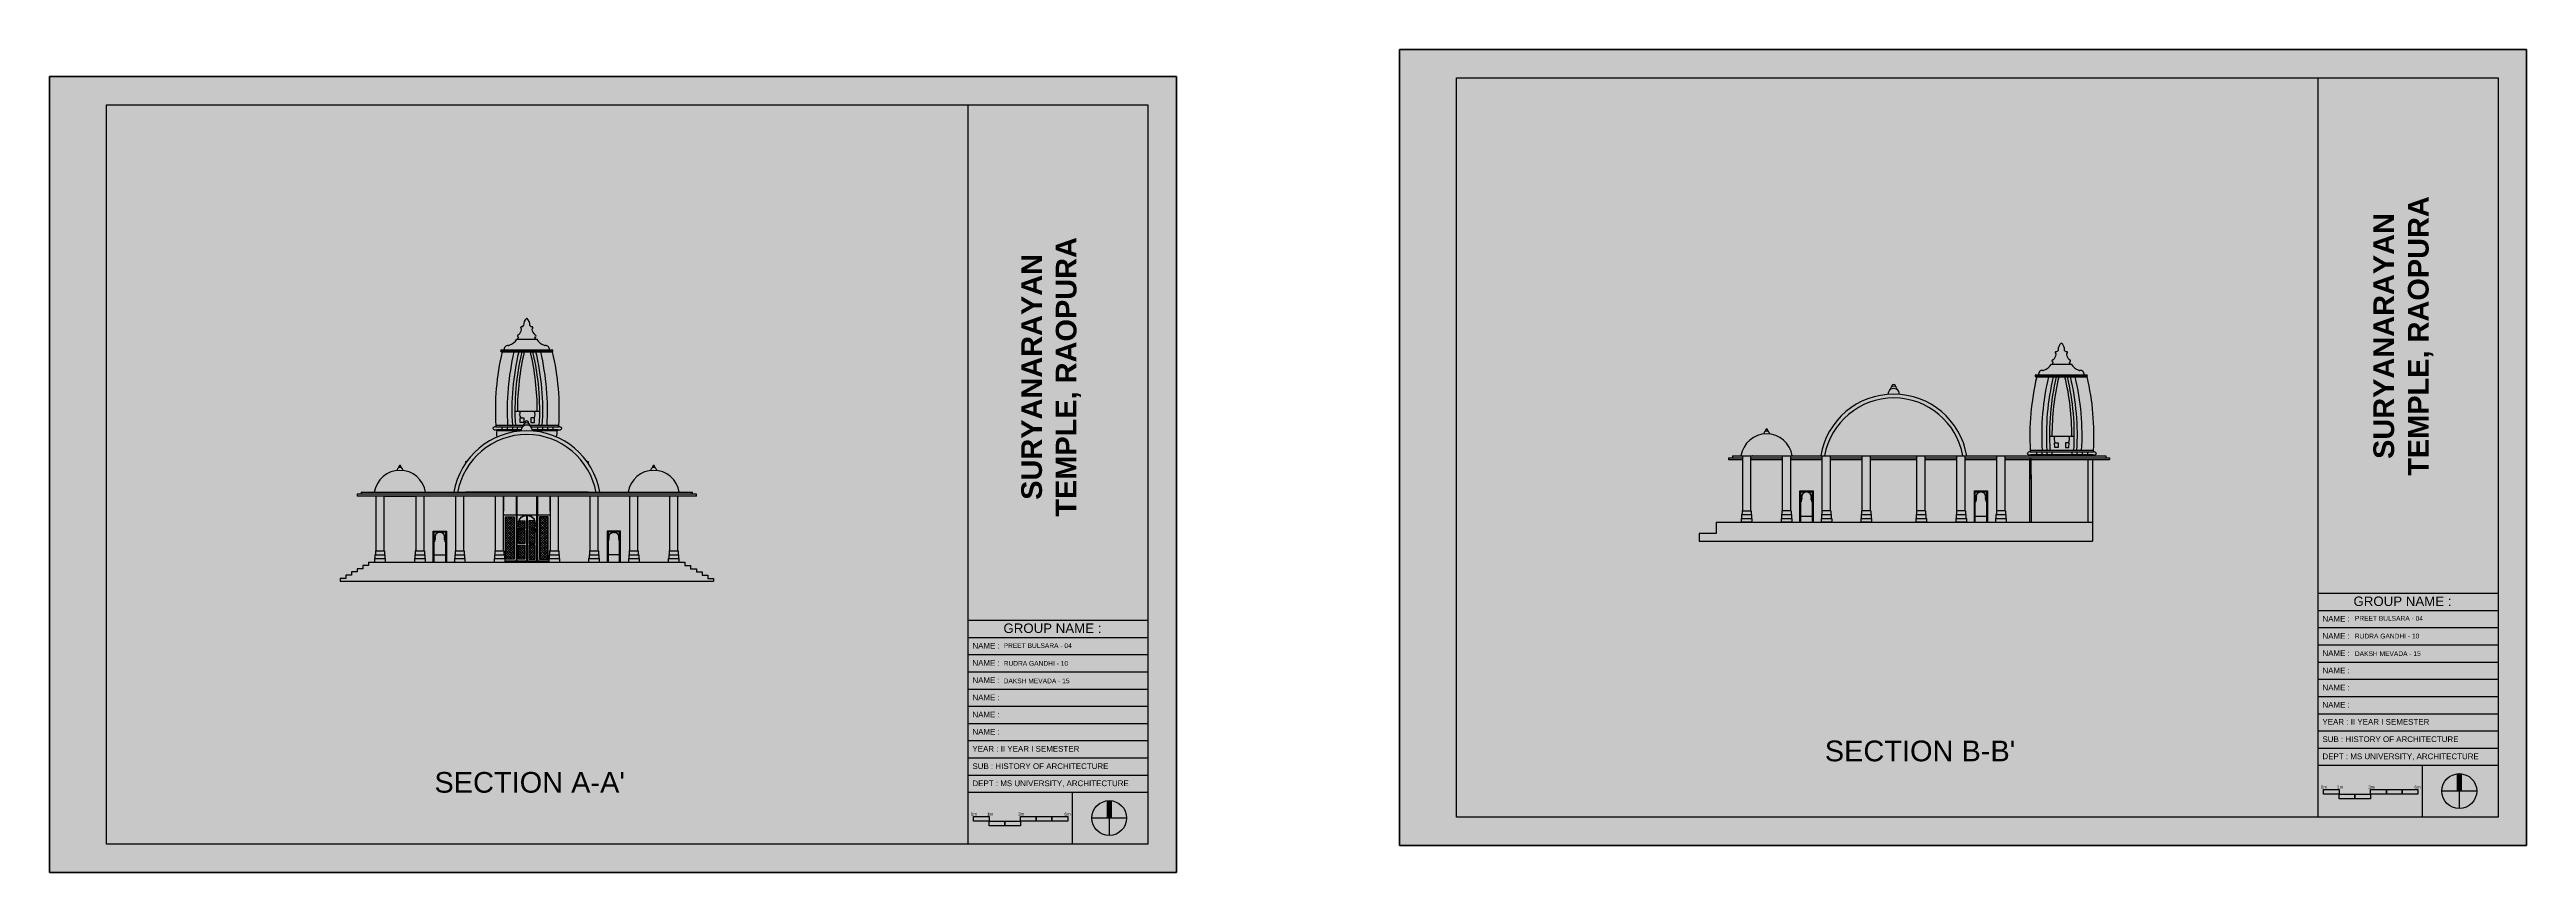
# Model space of a CAD drawing. Header units: millimetres. Extents: x 123626 to 686041, y 667 to 111893.
# Drawn here: x 338970 to 469533, y 68470 to 111893 of the extents above; entities that cross this region are included whole.
import ezdxf

# ---------------------------------------------------------------- set-up
doc = ezdxf.new("R2010")
doc.units = ezdxf.units.MM
doc.linetypes.add('ACAD_ISO08W100', pattern=[36, 24, -3, 6, -3])
doc.layers.add('squar', color=255, linetype='Continuous')
doc.styles.get("Standard").update_dxf_attribs({"font": 'arial.ttf'})

# ---------------------------------------------------------------- blocks, each defined once
blk = doc.blocks.new('asd')
at = {"true_color": 0xffffff}
h = blk.add_hatch(color=7, dxfattribs=at)
h.dxf.hatch_style = 1
h.paths.add_polyline_path([(3185.98, 1595.81), (3181.1, 1595.81), (3181.1, 1594.37), (3185.98, 1594.37)])
h.paths.add_polyline_path([(3190.86, 1594.37), (3185.98, 1594.37), (3185.98, 1592.94), (3190.86, 1592.94)])
h.paths.add_polyline_path([(3195.75, 1594.37), (3190.86, 1594.37), (3190.86, 1592.94), (3195.75, 1592.94)])
h.paths.add_polyline_path([(3200.63, 1595.81), (3195.75, 1595.81), (3195.75, 1594.37), (3200.63, 1594.37)])
h.paths.add_polyline_path([(3205.51, 1595.81), (3200.63, 1595.81), (3200.63, 1594.37), (3205.51, 1594.37)])
h.paths.add_polyline_path([(3210.4, 1595.81), (3205.51, 1595.81), (3205.51, 1594.37), (3210.4, 1594.37)])
at = {"color": 7, "true_color": 0xffffff}
for points in [[(3181.1, 1595.81), (3185.98, 1595.81), (3185.98, 1594.37), (3181.1, 1594.37)], [(3195.75, 1595.81), (3200.63, 1595.81), (3200.63, 1594.37), (3195.75, 1594.37)], [(3200.63, 1595.81), (3205.51, 1595.81), (3205.51, 1594.37), (3200.63, 1594.37)], [(3205.51, 1595.81), (3210.4, 1595.81), (3210.4, 1594.37), (3205.51, 1594.37)], [(3185.98, 1594.37), (3190.86, 1594.37), (3190.86, 1592.94), (3185.98, 1592.94)], [(3190.86, 1594.37), (3195.75, 1594.37), (3195.75, 1592.94), (3190.86, 1592.94)]]:
    blk.add_lwpolyline(points, close=True, dxfattribs=at)
at = {"color": 7, "true_color": 0xffffff, "insert": (3180.26, 1597.05), "char_height": 1, "attachment_point": 1}
blk.add_mtext_dynamic_manual_height_columns('0m        1m                    3m                                6m                                        ', width=31.5867, gutter_width=26.95, heights=[0.0468], dxfattribs=at)
blk = doc.blocks.new('asdsd')
at = {"true_color": 0xffffff}
h = blk.add_hatch(color=7, dxfattribs=at)
h.dxf.hatch_style = 1
h.paths.add_polyline_path([(3251.6, 1593.9), (3253.7, 1593.9), (3253.7, 1603, 0.056958), (3251.6, 1603)])
at = {"color": 7, "true_color": 0xffffff}
for p, q in [((3261.8, 1593.9), (3243.5, 1593.9)), ((3251.6, 1603.1), (3251.6, 1593.9)), ((3252.7, 1593.9), (3252.7, 1584.7)), ((3253.7, 1603.1), (3253.7, 1593.9))]:
    blk.add_line(p, q, dxfattribs=at)
blk.add_circle((3252.7, 1593.9), 9.17, dxfattribs=at)

msp = doc.modelspace()

# ---------------------------------------------------------------- hatches: boundary and pattern name
at = {"layer": 'squar', "true_color": 0x171c4f}
h = msp.add_hatch(color=179, dxfattribs=at)
h.dxf.hatch_style = 1
h.paths.add_polyline_path([(469533, 69893), (469533, 111893), (410133, 111893), (410133, 69893)])
h = msp.add_hatch(color=179, dxfattribs=at)
h.dxf.hatch_style = 1
h.paths.add_polyline_path([(398370, 68470), (398370, 110470), (338970, 110470), (338970, 68470)])
at = {"layer": 'squar', "linetype": 'ACAD_ISO08W100', "true_color": 0xffffff}
h = msp.add_hatch(color=7, dxfattribs=at)
h.dxf.hatch_style = 1
h.paths.add_polyline_path([(439824, 90211), (439947, 90211), (440027, 90211, 0.8441558), (432327, 90211), (432407, 90211), (432530, 90211, -0.8363121)])
h.paths.add_polyline_path([(446657, 86711), (426827, 86711), (426827, 86111), (425927, 86111), (425927, 85711), (428122, 85711), (428727, 85711), (446657, 85711)])
h.paths.add_polyline_path([(443427, 90011), (443327, 90011), (443327, 89011), (443427, 89011)])
h.paths.add_polyline_path([(437397, 90111), (434947, 90111), (434947, 90011), (437397, 90011)])
h.paths.add_polyline_path([(437397, 90211), (434947, 90211), (434947, 90111), (437397, 90111)])
h.paths.add_polyline_path([(434507, 90211), (432847, 90211), (432847, 90111), (434507, 90111)])
h.paths.add_polyline_path([(434507, 90111), (432847, 90111), (432847, 90011), (434507, 90011)])
h.paths.add_polyline_path([(432407, 90211), (432327, 90211), (430827, 90211), (430747, 90211), (430747, 90111), (432407, 90111)])
h.paths.add_polyline_path([(432407, 90111), (430747, 90111), (430747, 90011), (432407, 90011)])
h.paths.add_polyline_path([(430307, 90211), (428642, 90211), (428642, 90111), (430307, 90111)])
h.paths.add_polyline_path([(430307, 90111), (428642, 90111), (428642, 90011), (430307, 90011)])
h.paths.add_polyline_path([(428202, 90211), (427675, 90211), (427675, 90111), (428202, 90111)])
h.paths.add_polyline_path([(428202, 90111), (427475, 90111), (427475, 90011), (428202, 90011)])
h.paths.add_polyline_path([(439507, 90211), (437837, 90211), (437837, 90111), (439507, 90111)])
h.paths.add_polyline_path([(439507, 90111), (437837, 90111), (437837, 90011), (439507, 90011)])
h.paths.add_polyline_path([(441607, 90211), (439947, 90211), (439947, 90111), (441607, 90111)])
h.paths.add_polyline_path([(441607, 90111), (439947, 90111), (439947, 90011), (441607, 90011)])
h.paths.add_polyline_path([(447360, 90211), (442047, 90211), (442047, 90111), (447360, 90111)])
h.paths.add_polyline_path([(447560, 90111), (442047, 90111), (442047, 90011), (447560, 90011)])
h.paths.add_polyline_path([(373064, 84499), (372764, 84499), (372764, 84669), (372465, 84669), (372465, 84839), (355791, 84839), (355791, 84669), (355491, 84669), (355491, 84499), (355192, 84499), (355192, 84330), (354892, 84330), (354892, 84160), (354592, 84160), (354592, 83990), (354293, 83990), (354293, 83840), (373963, 83840), (373963, 83990), (373663, 83990), (373663, 84160), (373364, 84160), (373364, 84330), (373064, 84330)])
h.paths.add_polyline_path([(372864, 88534), (355391, 88534), (355391, 88434), (372864, 88434)])
h.paths.add_polyline_path([(373064, 88434), (355192, 88434), (355192, 88334), (373064, 88334)])
h = msp.add_hatch(color=7, dxfattribs=at)
h.dxf.hatch_style = 1
h.paths.add_polyline_path([(367769, 88534), (367972, 88534, 0.8441558), (360283, 88534), (360486, 88534, -0.836301)])
at = {"layer": 'squar', "ltscale": 10}
h = msp.add_hatch(dxfattribs=at)
h.set_pattern_fill('ANSI37', color=256, scale=748.995527)
h.set_pattern_definition([(45, (15339.36, 24282.14), (-66.202477, 66.202477), []), (135, (15339.36, 24282.14), (-66.202477, -66.202477), [])])
h.paths.add_polyline_path([(365252, 87236), (364798, 87236), (364798, 85009), (365252, 85009)])
h.paths.add_polyline_path([(363459, 87236), (363004, 87236), (363004, 85009), (363459, 85009)])
h.paths.add_polyline_path([(364029, 86556), (363689, 86556), (363689, 85827), (364029, 85827)])
h.paths.add_polyline_path([(364029, 87029), (363733, 87029), (363730, 87021, 0.3178653), (363689, 87008), (363689, 86964, 0.1933992), (363713, 86949), (363709, 86915, 0.1357534), (363689, 86912), (363689, 86843, 0.0879122), (363702, 86840), (363700, 86802, 0.077115), (363689, 86800), (363689, 86730, 0.077115), (363700, 86728), (363700, 86647), (363689, 86647), (363689, 86600), (364029, 86600)])
h.paths.add_polyline_path([(364547, 86957), (364551, 86918, -1.0552898), (364556, 86843), (364556, 86800, -1.159099), (364555, 86728), (364555, 86646), (364574, 86646), (364574, 86611), (364567, 86600), (364228, 86600), (364228, 87029), (364522, 87029, -1.1120234)])
h.paths.add_polyline_path([(364567, 86556), (364228, 86556), (364228, 85827), (364567, 85827)])
h.paths.add_polyline_path([(364567, 85738), (364228, 85738), (364228, 85009), (364567, 85009)])
h.paths.add_polyline_path([(364026, 85738), (363686, 85738), (363686, 85009), (364026, 85009)])

# ---------------------------------------------------------------- linework, layer by layer
at = {"layer": 'squar', "color": 7, "lineweight": 60, "true_color": 0xffffff}
for p, q in [((410133, 111893), (469533, 111893)), ((410133, 69893), (410133, 111893)), ((469533, 111893), (469533, 69893)), ((338970, 110470), (398370, 110470)), ((338970, 68470), (338970, 110470)), ((398370, 110470), (398370, 68470)), ((469533, 69893), (410133, 69893)), ((398370, 68470), (338970, 68470))]:
    msp.add_line(p, q, dxfattribs=at)
at = {"layer": 'squar', "color": 7, "true_color": 0xffffff}
for p, q in [((413133, 110393), (468033, 110393)), ((413133, 71393), (413133, 110393)), ((458541, 110393), (458541, 71393)), ((468033, 110393), (468033, 71393)), ((341970, 108970), (396870, 108970)), ((341970, 69970), (341970, 108970)), ((387378, 108970), (387378, 69970)), ((396870, 108970), (396870, 69970)), ((458541, 83205), (468033, 83205)), ((458541, 82297), (468033, 82297)), ((387378, 81782), (396870, 81782)), ((458541, 81389), (468033, 81389)), ((387378, 80874), (396870, 80874)), ((387378, 79966), (396870, 79966)), ((458541, 80481), (468033, 80481)), ((387378, 79058), (396870, 79058)), ((458541, 79573), (468033, 79573)), ((458541, 78665), (468033, 78665)), ((387378, 78150), (396870, 78150)), ((387378, 77242), (396870, 77242)), ((458541, 77757), (468033, 77757)), ((387378, 76334), (396870, 76334)), ((458541, 76850), (468033, 76850)), ((458541, 75942), (468033, 75942)), ((387378, 75427), (396870, 75427)), ((387378, 74519), (396870, 74519)), ((458541, 75034), (468033, 75034)), ((387378, 73611), (396870, 73611)), ((458541, 74126), (468033, 74126)), ((464033, 74126), (464033, 71393)), ((387378, 72703), (396870, 72703)), ((392870, 72703), (392870, 69970)), ((468033, 71393), (413133, 71393)), ((396870, 69970), (341970, 69970))]:
    msp.add_line(p, q, dxfattribs=at)
at = {"layer": 'squar', "ltscale": 10}
for p, q in [((363663, 96611), (363696, 96712)), ((364586, 96611), (364553, 96712)), ((362746, 96006), (365504, 96006)), ((362746, 95972), (365504, 95972)), ((362788, 96041), (365461, 96041)), ((362788, 95938), (365481, 95938)), ((363606, 96611), (364694, 96611)), ((444551, 95295), (444584, 95396)), ((445476, 95295), (445443, 95396)), ((443632, 94690), (446394, 94690)), ((443632, 94655), (446394, 94655)), ((443675, 94724), (446352, 94724)), ((443675, 94621), (446372, 94621)), ((444493, 95295), (445584, 95295)), ((363501, 92814), (364809, 92809)), ((362811, 91991), (362811, 91840)), ((363096, 91991), (363096, 91840)), ((363366, 91991), (363366, 91840)), ((363624, 91991), (363624, 91840)), ((364688, 91991), (364688, 91840)), ((364946, 91991), (364946, 91840)), ((365216, 91991), (365216, 91840)), ((365501, 91991), (365501, 91840)), ((444389, 91493), (445698, 91488)), ((360902, 90147), (360902, 90072)), ((427476, 90356), (428204, 90356)), ((427476, 90356), (427476, 90256)), ((427476, 90256), (428204, 90256)), ((427676, 90456), (430829, 90456)), ((427676, 90456), (427676, 90356)), ((428644, 90356), (430309, 90356)), ((428644, 90256), (430309, 90256)), ((428729, 90456), (428724, 90456)), ((430309, 87556), (430309, 90456)), ((430749, 87556), (430749, 90456)), ((430749, 90356), (432409, 90356)), ((430749, 90256), (432409, 90256)), ((430829, 90456), (432409, 90456)), ((432409, 90456), (439949, 90456)), ((432409, 87556), (432409, 90456)), ((432849, 87556), (432849, 90456)), ((432849, 90356), (434509, 90356)), ((432849, 90256), (434509, 90256)), ((434509, 87556), (434509, 90456)), ((434949, 87556), (434949, 90456)), ((434949, 90356), (437399, 90356)), ((434949, 90256), (437399, 90256)), ((437399, 87556), (437399, 90456)), ((437839, 87556), (437839, 90456)), ((437839, 90356), (439509, 90356)), ((437839, 90256), (439509, 90256)), ((439509, 87556), (439509, 90456)), ((439949, 90456), (447361, 90456)), ((439949, 87556), (439949, 90456)), ((439949, 90356), (441609, 90356)), ((439949, 90256), (441609, 90256)), ((441609, 87556), (441609, 90456)), ((442049, 87556), (442049, 90456)), ((442049, 90356), (447561, 90356)), ((442049, 90256), (447561, 90256)), ((443429, 90456), (443629, 90456)), ((443698, 90669), (443698, 90518)), ((443983, 90669), (443983, 90518)), ((443997, 90456), (444197, 90456)), ((444253, 90669), (444253, 90518)), ((444512, 90669), (444512, 90518)), ((445577, 90669), (445577, 90518)), ((445836, 90669), (445836, 90518)), ((446106, 90669), (446106, 90518)), ((446392, 90669), (446392, 90518)), ((447361, 90456), (447361, 90356)), ((447561, 90356), (447561, 90256)), ((443329, 89456), (443329, 86956)), ((443429, 89456), (443429, 86956)), ((355192, 88434), (355192, 88334)), ((373064, 88434), (355192, 88434)), ((373064, 88334), (355192, 88334)), ((355391, 88534), (355391, 88434)), ((355391, 88534), (372864, 88534)), ((356605, 88334), (358271, 88334)), ((362905, 88334), (362905, 87535)), ((363559, 88334), (363559, 84909)), ((363609, 88334), (363609, 84909)), ((364647, 88334), (364647, 84909)), ((364697, 88334), (364697, 84909)), ((365351, 87535), (365351, 88334)), ((372864, 88434), (372864, 88534)), ((373064, 88334), (373064, 88434)), ((430769, 87556), (430289, 87556)), ((430289, 87556), (430309, 87556)), ((430769, 87556), (430749, 87556)), ((432869, 87556), (432389, 87556)), ((432389, 87556), (432409, 87556)), ((432869, 87556), (432849, 87556)), ((434969, 87556), (434489, 87556)), ((434489, 87556), (434509, 87556)), ((434969, 87556), (434949, 87556)), ((437859, 87556), (437379, 87556)), ((437379, 87556), (437399, 87556)), ((437859, 87556), (437839, 87556)), ((439969, 87556), (439489, 87556)), ((439489, 87556), (439509, 87556)), ((439969, 87556), (439949, 87556)), ((442069, 87556), (441589, 87556)), ((441589, 87556), (441609, 87556)), ((442069, 87556), (442049, 87556)), ((362905, 87336), (365351, 87336)), ((364108, 87336), (364108, 84909)), ((364148, 87336), (364148, 84909)), ((426829, 86356), (425929, 86356)), ((425929, 86356), (425929, 85956)), ((426829, 86956), (446659, 86956)), ((426829, 86956), (426829, 86356)), ((426829, 86956), (428124, 86956)), ((428724, 86956), (428124, 86956)), ((428164, 87156), (428694, 87156)), ((428184, 87356), (428664, 87356)), ((430829, 86956), (430229, 86956)), ((430269, 87156), (430799, 87156)), ((430289, 87356), (430769, 87356)), ((431879, 87256), (431279, 87256)), ((432929, 86956), (432329, 86956)), ((432369, 87156), (432899, 87156)), ((432389, 87356), (432869, 87356)), ((435029, 86956), (434429, 86956)), ((434469, 87156), (434999, 87156)), ((434489, 87356), (434969, 87356)), ((435029, 86956), (437319, 86956)), ((437919, 86956), (437319, 86956)), ((437359, 87156), (437889, 87156)), ((437379, 87356), (437859, 87356)), ((440029, 86956), (439429, 86956)), ((439469, 87156), (439999, 87156)), ((439489, 87356), (439969, 87356)), ((441079, 87256), (440479, 87256)), ((441569, 87156), (442099, 87156)), ((441589, 87356), (442069, 87356)), ((443429, 86956), (446429, 86956)), ((446659, 86956), (446659, 85956)), ((356125, 85039), (356655, 85039)), ((356145, 85238), (356625, 85238)), ((358231, 85039), (358760, 85039)), ((358251, 85238), (358730, 85238)), ((359239, 85238), (359839, 85238)), ((360328, 85039), (360857, 85039)), ((360348, 85238), (360827, 85238)), ((362425, 85039), (362955, 85039)), ((362445, 85238), (362925, 85238)), ((362964, 84909), (365291, 84909)), ((365311, 85039), (365840, 85039)), ((365331, 85238), (365811, 85238)), ((367408, 85039), (367938, 85039)), ((367428, 85238), (367908, 85238)), ((369016, 85238), (368417, 85238)), ((369506, 85039), (370035, 85039)), ((369526, 85238), (370005, 85238)), ((371606, 85039), (372135, 85039)), ((371626, 85238), (372105, 85238)), ((425929, 85956), (428124, 85956)), ((428124, 85956), (428729, 85956)), ((428729, 85956), (446659, 85956)), ((354293, 83840), (373963, 83840)), ((355791, 84839), (372465, 84839)), ((362964, 84839), (365291, 84839))]:
    msp.add_line(p, q, dxfattribs=at)
for points in [[(364293, 97333, 0.2401544), (364125, 97716, 0.2401544), (363957, 97333)], [(445182, 96018, 0.2401544), (445013, 96402, 0.2401544), (444845, 96018)]]:
    msp.add_lwpolyline(points, format="xyb", dxfattribs=at)
for points in [[(363933, 92051), (362494, 92051), (362494, 91991), (363913, 91991)], [(363825, 91778), (362542, 91778), (362542, 91840), (363832, 91840)], [(363770, 92453), (363968, 92453), (363968, 92216), (363781, 92216), (363770, 92453)], [(364336, 91991), (365816, 91991), (365816, 92051), (364308, 92051)], [(364540, 92453), (364342, 92453), (364342, 92216), (364529, 92216), (364540, 92453)], [(364418, 91840), (365768, 91840), (365768, 91778), (364424, 91778)], [(360902, 90147), (360954, 90147)], [(367301, 90147), (367353, 90147), (367353, 90072)], [(428204, 90456), (428204, 87556), (428184, 87556), (428184, 87356), (428164, 87356), (428164, 87156), (428144, 87156), (428144, 86956), (428124, 86956)], [(428184, 87556), (428664, 87556), (428644, 87556), (428644, 90456)], [(443329, 90256), (443329, 89256), (443429, 89256), (443429, 90256), (443329, 90256)], [(444658, 91132), (444856, 91132), (444856, 90894), (444669, 90894), (444658, 91132)], [(445429, 91132), (445231, 91132), (445231, 90894), (445418, 90894), (445429, 91132)], [(446429, 86956), (446429, 90256), (446659, 90256), (446659, 86956)], [(356165, 88334), (356165, 85438), (356145, 85438), (356145, 85238), (356125, 85238), (356125, 85039), (356105, 85039), (356105, 84839), (356085, 84839)], [(356145, 85438), (356625, 85438), (356605, 85438), (356605, 88334)], [(358271, 88334), (358271, 85438), (358251, 85438), (358251, 85238), (358231, 85238), (358231, 85039), (358211, 85039), (358211, 84839), (358191, 84839)], [(358251, 85438), (358730, 85438), (358710, 85438), (358710, 88334)], [(360368, 88334), (360368, 85438), (360348, 85438), (360348, 85238), (360328, 85238), (360328, 85039), (360308, 85039), (360308, 84839), (360288, 84839)], [(360348, 85438), (360827, 85438), (360807, 85438), (360807, 88334)], [(367353, 88534), (364128, 88534), (360902, 88534)], [(362465, 88334), (362465, 85438), (362445, 85438), (362445, 85238), (362425, 85238), (362425, 85039), (362405, 85039), (362405, 84839), (362385, 84839)], [(362445, 85438), (362925, 85438), (362905, 85438), (362905, 88334)], [(365351, 88334), (365351, 85438), (365331, 85438), (365331, 85238), (365311, 85238), (365311, 85039), (365291, 85039), (365291, 84839), (365271, 84839)], [(365331, 85438), (365811, 85438), (365791, 85438), (365791, 88334)], [(367448, 88334), (367448, 85438), (367428, 85438), (367428, 85238), (367408, 85238), (367408, 85039), (367388, 85039), (367388, 84839), (367368, 84839)], [(367428, 85438), (367908, 85438), (367888, 85438), (367888, 88334)], [(369546, 88334), (369546, 85438), (369526, 85438), (369526, 85238), (369506, 85238), (369506, 85039), (369486, 85039), (369486, 84839), (369466, 84839)], [(369526, 85438), (370005, 85438), (369985, 85438), (369985, 88334)], [(371646, 88334), (371646, 85438), (371626, 85438), (371626, 85238), (371606, 85238), (371606, 85039), (371586, 85039), (371586, 84839), (371566, 84839)], [(371626, 85438), (372105, 85438), (372085, 85438), (372085, 88334)], [(428664, 87556), (428664, 87356), (428684, 87356), (428684, 87156), (428704, 87156), (428704, 86956), (428724, 86956)], [(430289, 87556), (430289, 87356), (430269, 87356), (430269, 87156), (430249, 87156), (430249, 86956), (430229, 86956)], [(430769, 87556), (430769, 87356), (430789, 87356), (430789, 87156), (430809, 87156), (430809, 86956), (430829, 86956)], [(431229, 86956), (431229, 88606), (431929, 88606), (431929, 86956)], [(431279, 86956), (431279, 88556), (431879, 88556), (431879, 86956)], [(432389, 87556), (432389, 87356), (432369, 87356), (432369, 87156), (432349, 87156), (432349, 86956), (432329, 86956)], [(432869, 87556), (432869, 87356), (432889, 87356), (432889, 87156), (432909, 87156), (432909, 86956), (432929, 86956)], [(434489, 87556), (434489, 87356), (434469, 87356), (434469, 87156), (434449, 87156), (434449, 86956), (434429, 86956)], [(434969, 87556), (434969, 87356), (434989, 87356), (434989, 87156), (435009, 87156), (435009, 86956), (435029, 86956)], [(437379, 87556), (437379, 87356), (437359, 87356), (437359, 87156), (437339, 87156), (437339, 86956), (437319, 86956)], [(437859, 87556), (437859, 87356), (437879, 87356), (437879, 87156), (437899, 87156), (437899, 86956), (437919, 86956)], [(439489, 87556), (439489, 87356), (439469, 87356), (439469, 87156), (439449, 87156), (439449, 86956), (439429, 86956)], [(439969, 87556), (439969, 87356), (439989, 87356), (439989, 87156), (440009, 87156), (440009, 86956), (440029, 86956)], [(440429, 86956), (440429, 88606), (441129, 88606), (441129, 86956)], [(440479, 86956), (440479, 88556), (441079, 88556), (441079, 86956)], [(441589, 87556), (441589, 87356), (441569, 87356), (441569, 87156), (441549, 87156), (441549, 86956), (441529, 86956)], [(442069, 87556), (442069, 87356), (442089, 87356), (442089, 87156), (442109, 87156), (442109, 86956), (442129, 86956)], [(359190, 84839), (359190, 86487), (359889, 86487), (359889, 84839)], [(359239, 84839), (359239, 86437), (359839, 86437), (359839, 84839)], [(363733, 87029), (364029, 87029), (364029, 86600), (363689, 86600), (363689, 86647)], [(363689, 86964), (363689, 87008)], [(363689, 86843), (363689, 86912)], [(363689, 86730), (363689, 86800)], [(364523, 87029), (364228, 87029), (364228, 86600), (364567, 86600), (364567, 86647)], [(364567, 86969), (364567, 87020)], [(364567, 86845), (364567, 86917)], [(364567, 86728), (364567, 86799)], [(369066, 84839), (369066, 86487), (368367, 86487), (368367, 84839)], [(369016, 84839), (369016, 86437), (368417, 86437), (368417, 84839)], [(356625, 85438), (356625, 85238), (356645, 85238), (356645, 85039), (356665, 85039), (356665, 84839), (356685, 84839)], [(358730, 85438), (358730, 85238), (358750, 85238), (358750, 85039), (358770, 85039), (358770, 84839), (358790, 84839)], [(360827, 85438), (360827, 85238), (360847, 85238), (360847, 85039), (360867, 85039), (360867, 84839), (360887, 84839)], [(362925, 85438), (362925, 85238), (362945, 85238), (362945, 85039), (362964, 85039), (362964, 84839), (362984, 84839)], [(365811, 85438), (365811, 85238), (365831, 85238), (365831, 85039), (365850, 85039), (365850, 84839), (365870, 84839)], [(367908, 85438), (367908, 85238), (367928, 85238), (367928, 85039), (367948, 85039), (367948, 84839), (367968, 84839)], [(370005, 85438), (370005, 85238), (370025, 85238), (370025, 85039), (370045, 85039), (370045, 84839), (370065, 84839)], [(372105, 85438), (372105, 85238), (372125, 85238), (372125, 85039), (372145, 85039), (372145, 84839), (372165, 84839)], [(355791, 84839), (355791, 84669), (355491, 84669), (355491, 84499), (355192, 84499), (355192, 84330), (354892, 84330), (354892, 84160), (354592, 84160), (354592, 83990), (354293, 83990), (354293, 83840)], [(372465, 84839), (372465, 84669), (372764, 84669), (372764, 84499), (373064, 84499), (373064, 84330), (373364, 84330), (373364, 84160), (373663, 84160), (373663, 83990), (373963, 83990), (373963, 83840)]]:
    msp.add_lwpolyline(points, dxfattribs=at)
for points in [[(443380, 90669), (446707, 90669), (446707, 90730), (443380, 90730)], [(443429, 90518), (446659, 90518), (446659, 90456), (443429, 90456)], [(363004, 85009), (363004, 87236), (363459, 87236), (363459, 85009)], [(363689, 85827), (363689, 86556), (364029, 86556), (364029, 85827)], [(364567, 85827), (364567, 86556), (364228, 86556), (364228, 85827)], [(365252, 85009), (365252, 87236), (364798, 87236), (364798, 85009)], [(363686, 85009), (363686, 85738), (364026, 85738), (364026, 85009)], [(364567, 85009), (364567, 85738), (364228, 85738), (364228, 85009)]]:
    msp.add_lwpolyline(points, close=True, dxfattribs=at)
at = {"layer": 'squar', "color": 7}
for points in [[(431880, 88034, -0.4803681), (431861, 88051, 0.3522039), (431857, 88055), (431857, 88108, 0.3060207), (431836, 88139), (431836, 88159), (431825, 88159), (431825, 88206, 1.159099), (431826, 88247), (431826, 88272, 1.0552898), (431823, 88316), (431821, 88338, 1.0807704), (431807, 88380), (431801, 88397, 1.2981688), (431779, 88434), (431766, 88450, 1.1395722), (431735, 88479), (431718, 88493, 1.1785752), (431681, 88513), (431664, 88520, 1.0964292), (431622, 88530), (431601, 88534, 1.0781278), (431558, 88532), (431539, 88531, 1.0569534), (431498, 88521), (431480, 88514, 1.0608867), (431441, 88493), (431422, 88479, 1.1055947), (431392, 88448), (431381, 88434, 1.075891), (431359, 88396), (431350, 88375, 1.0682632), (431340, 88334), (431338, 88314, 1.0264473), (431334, 88270), (431333, 88249, 0.9844277), (431333, 88206), (431333, 88160), (431323, 88160), (431323, 88138, 0.2688641), (431304, 88104), (431304, 88054), (431301, 88054), (431301, 88054, 0.1199019), (431301, 88046, -0.6876866), (431280, 88035)], [(441080, 88034, -0.4803681), (441061, 88051, 0.3522039), (441057, 88055), (441057, 88108, 0.3060207), (441036, 88139), (441036, 88159), (441025, 88159), (441025, 88206, 1.159099), (441026, 88247), (441026, 88272, 1.0552898), (441023, 88316), (441021, 88338, 1.0807704), (441007, 88380), (441001, 88397, 1.2981688), (440979, 88434), (440966, 88450, 1.1395722), (440935, 88479), (440918, 88493, 1.1785752), (440881, 88513), (440864, 88520, 1.0964292), (440822, 88530), (440801, 88534, 1.0781278), (440758, 88532), (440739, 88531, 1.0569534), (440698, 88521), (440680, 88514, 1.0608867), (440641, 88493), (440622, 88479, 1.1055947), (440592, 88448), (440581, 88434, 1.075891), (440559, 88396), (440550, 88375, 1.0682632), (440540, 88334), (440538, 88314, 1.0264473), (440534, 88270), (440533, 88249, 0.9844277), (440533, 88206), (440533, 88160), (440523, 88160), (440523, 88138, 0.2688641), (440504, 88104), (440504, 88054), (440501, 88054), (440501, 88054, 0.1199019), (440501, 88046, -0.6876866), (440480, 88035)], [(359840, 85915, -0.4803681), (359821, 85932, 0.3522039), (359817, 85936), (359817, 85989, 0.3060207), (359796, 86020), (359796, 86040), (359785, 86040), (359785, 86087, 1.159099), (359786, 86128), (359786, 86153, 1.0552898), (359783, 86197), (359781, 86219, 1.0807704), (359768, 86261), (359761, 86278, 1.2981688), (359739, 86314), (359726, 86330, 1.1395722), (359695, 86360), (359678, 86374, 1.1785752), (359641, 86393), (359624, 86400, 1.0964292), (359582, 86411), (359561, 86415, 1.0781278), (359519, 86413), (359499, 86412, 1.0569534), (359458, 86402), (359440, 86395, 1.0608867), (359402, 86373), (359383, 86360, 1.1055947), (359353, 86329), (359341, 86315, 1.075891), (359320, 86277), (359311, 86256, 1.0682632), (359301, 86214), (359299, 86195, 1.0264473), (359295, 86151), (359294, 86130, 0.9844277), (359294, 86087), (359294, 86041), (359284, 86041), (359284, 86019, 0.2688641), (359265, 85986), (359265, 85936), (359262, 85936), (359262, 85936, 0.1199019), (359262, 85927, -0.6876866), (359240, 85916)], [(364108, 87330, 0.2848974), (364091, 87294), (364057, 87292, 1.0569534), (363986, 87275), (363955, 87262, 1.0608867), (363888, 87225), (363856, 87202, 1.1055947), (363803, 87148), (363783, 87123, 1.075891), (363746, 87058), (363730, 87021, 1.0682632), (363713, 86949), (363709, 86915, 1.0264473), (363702, 86840), (363700, 86802, 0.9844277), (363700, 86728), (363700, 86647), (363683, 86647), (363683, 86609, 0.2688641), (363651, 86552), (363651, 86464), (363644, 86464), (363644, 86464, 0.1199019), (363645, 86450, -0.6876866), (363608, 86431)], [(364649, 86428, -0.4803681), (364617, 86458, 0.3522039), (364610, 86465), (364610, 86558, 0.3060207), (364574, 86611), (364574, 86646), (364555, 86646), (364555, 86728, 1.159099), (364556, 86800), (364556, 86843, 1.0552898), (364551, 86918), (364547, 86957, 1.0807704), (364524, 87030), (364513, 87059, 1.2981688), (364475, 87123), (364451, 87150, 1.1395722), (364398, 87202), (364369, 87226, 1.1785752), (364304, 87260), (364274, 87272, 1.0964292), (364201, 87291), (364165, 87297, 0.268701), (364148, 87330, 0.268701)], [(368416, 85915, 0.4803681), (368435, 85932, -0.3522039), (368439, 85936), (368439, 85989, -0.3060207), (368459, 86020), (368459, 86040), (368470, 86040), (368470, 86087, -1.159099), (368469, 86128), (368469, 86153, -1.0552898), (368473, 86197), (368475, 86219, -1.0807704), (368488, 86261), (368494, 86278, -1.2981688), (368516, 86314), (368530, 86330, -1.1395722), (368561, 86360), (368577, 86374, -1.1785752), (368615, 86393), (368632, 86400, -1.0964292), (368674, 86411), (368694, 86415, -1.0781278), (368737, 86413), (368757, 86412, -1.0569534), (368797, 86402), (368815, 86395, -1.0608867), (368854, 86373), (368873, 86360, -1.1055947), (368903, 86329), (368914, 86315, -1.075891), (368936, 86277), (368945, 86256, -1.0682632), (368955, 86214), (368957, 86195, -1.0264473), (368961, 86151), (368962, 86130, -0.9844277), (368962, 86087), (368962, 86041), (368972, 86041), (368972, 86019, -0.2688641), (368991, 85986), (368991, 85936), (368994, 85936), (368994, 85936, -0.1199019), (368994, 85927, 0.6876866), (369015, 85916)]]:
    msp.add_lwpolyline(points, format="xyb", dxfattribs=at)
at = {"layer": 'squar', "ltscale": 10}
for centre, radius, start, end in [((363695, 96774), 62.3, 100.75961, 271.16524), ((363674, 96882), 47.3, 280.75961, 313.51505), ((363374, 97198), 483, 313.51505, 351.15843), ((363849, 97216), 48.4, 79.35889, 242.80381), ((363805, 97131), 47.3, 351.15843, 62.80381), ((363857, 97370), 106, 270.27261, 339.67555), ((364392, 97370), 106, 200.32445, 269.72739), ((364401, 97216), 48.4, 297.19619, 100.64111), ((364445, 97131), 47.3, 117.19619, 188.84157), ((364875, 97198), 483, 188.84157, 226.48495), ((364575, 96882), 47.3, 226.48495, 259.24039), ((364555, 96774), 62.3, 268.83476, 79.24039), ((375813, 92861), 13344, 166.66957, 183.47787), ((362795, 95989), 51.9, 97.33372, 262.66628), ((363131, 96075), 204, 84.80956, 189.82291), ((376435, 92861), 13344, 166.66957, 183.47787), ((363160, 96397), 118, 264.80956, 291.07948), ((362898, 97077), 847, 291.07948, 326.62539), ((376684, 92861), 13344, 166.66957, 183.47787), ((376845, 92861), 13344, 166.66957, 183.47787), ((376977, 92861), 13344, 166.66957, 180.20453), ((351333, 92861), 13344, 359.77792, 13.33043), ((351465, 92861), 13344, 356.52213, 13.33043), ((351626, 92861), 13344, 356.52213, 13.33043), ((365351, 97077), 847, 213.37461, 248.92052), ((351875, 92861), 13344, 356.52213, 13.33043), ((365089, 96397), 118, 248.92052, 275.19044), ((365118, 96075), 204, 350.17709, 95.19044), ((365455, 95989), 51.9, 277.33372, 82.66628), ((352497, 92861), 13344, 356.52213, 13.33043), ((444583, 95459), 62.4, 100.75961, 271.16524), ((444562, 95566), 47.4, 280.75961, 313.51505), ((444262, 95883), 484, 313.51505, 351.15843), ((444737, 95901), 48.5, 79.35889, 242.80381), ((444693, 95816), 47.4, 351.15843, 62.80381), ((444745, 96055), 106, 270.27261, 339.67555), ((445281, 96055), 106, 200.32445, 269.72739), ((445290, 95901), 48.5, 297.19619, 100.64111), ((445333, 95816), 47.4, 117.19619, 188.84157), ((445765, 95883), 484, 188.84157, 226.48495), ((445464, 95566), 47.4, 226.48495, 259.24039), ((445444, 95459), 62.4, 268.83476, 79.24039), ((436179, 93706), 300, 357.76419, 182.23581), ((436179, 93934), 189, 1.65945, 178.34055), ((436179, 94123), 100, 344.62985, 195.37015), ((456717, 91540), 13362, 166.66957, 183.47787), ((443681, 94672), 52, 97.33372, 262.66628), ((444018, 94759), 205, 84.80956, 189.82291), ((457340, 91540), 13362, 166.66957, 183.47787), ((444048, 95081), 118, 264.80956, 291.07948), ((443785, 95762), 848, 291.07948, 326.62539), ((457589, 91540), 13362, 166.66957, 183.47787), ((457750, 91540), 13362, 166.66957, 183.47787), ((457882, 91540), 13362, 166.66957, 180.20453), ((432205, 91540), 13362, 359.77792, 13.33043), ((432337, 91540), 13362, 356.52213, 13.33043), ((432498, 91540), 13362, 356.52213, 13.33043), ((446241, 95762), 848, 213.37461, 248.92052), ((432747, 91540), 13362, 356.52213, 13.33043), ((445979, 95081), 118, 248.92052, 275.19044), ((446008, 94759), 205, 350.17709, 95.19044), ((446345, 94672), 52, 277.33372, 82.66628), ((433370, 91540), 13362, 356.52213, 13.33043), ((364116, 92650), 367, 153.7415, 212.43809), ((364194, 92650), 367, 328.76796, 26.2585), ((436179, 89801), 3905, 9.66084, 170.33916), ((436179, 89801), 3705, 10.18771, 169.81229), ((364128, 87879), 3900, 9.66084, 170.33916), ((364128, 87879), 3700, 9.66084, 170.33916), ((362489, 91803), 188, 88.54994, 147.92965), ((362468, 91980), 158, 209.21298, 298.06168), ((363054, 91629), 533, 163.72764, 199.87876), ((364125, 91778), 300, 357.76419, 182.23581), ((364117, 92008), 188, 3.13719, 180.92472), ((364117, 92196), 99.9, 344.62985, 195.37015), ((365195, 91629), 533, 340.12124, 16.27236), ((365842, 91980), 158, 241.93832, 330.78702), ((365821, 91803), 188, 32.07035, 91.45006), ((429479, 90247), 1366, 8.79656, 171.20344), ((429479, 91613), 150, 357.76419, 182.23581), ((429479, 91727), 94.3, 1.65945, 178.34055), ((429479, 91822), 50, 344.62985, 195.37015), ((445004, 91329), 368, 153.7415, 212.43809), ((445083, 91329), 368, 328.76796, 26.2585), ((443375, 90481), 188, 88.54994, 147.92965), ((443354, 90658), 158, 209.21298, 298.06168), ((446733, 90658), 158, 241.93832, 330.78702), ((446712, 90481), 188, 32.07035, 91.45006), ((357438, 88325), 1364, 8.79656, 171.20344), ((357438, 89690), 150, 357.76419, 182.23581), ((357438, 89803), 94.2, 1.65945, 178.34055), ((357438, 89898), 49.9, 344.62985, 195.37015), ((370817, 88325), 1364, 8.79656, 171.20344), ((370817, 89690), 150, 357.76419, 182.23581), ((370817, 89803), 94.2, 1.65945, 178.34055), ((370817, 89898), 49.9, 344.62985, 195.37015)]:
    msp.add_arc(centre, radius, start, end, dxfattribs=at)

# ---------------------------------------------------------------- block references
at = {"layer": 'squar'}
for name, p, xscale, yscale, zscale in [('asdsd', (140722, -86622), 100, 100, 100), ('asdsd', (69559, -88045), 100, 100, 100), ('asd', (-80378, -197650), 169.5055590434932, 169.5055590434932, 169.5055590434932), ('asd', (-151541, -199073), 169.5055590434932, 169.5055590434932, 169.5055590434932)]:
    msp.add_blockref(name, p, dxfattribs=dict(at, xscale=xscale, yscale=yscale, zscale=zscale))

# ---------------------------------------------------------------- texts
at = {"layer": 'squar', "color": 7, "true_color": 0xffffff, "char_height": 1092.43, "attachment_point": 2, "rotation": 90}
for insert in [(461463, 96776), (390189, 94619)]:
    msp.add_mtext_dynamic_manual_height_columns('{\\fArial|b1|i0|c0|p34;SURYANARAYAN \\PTEMPLE, RAOPURA}', width=63680.91, gutter_width=4026, heights=[7779], dxfattribs=dict(at, insert=insert))
at = {"layer": 'squar', "color": 7, "true_color": 0xffffff, "attachment_point": 1}
for s, width, heights, insert, char_height in [('\\pxqc;GROUP NAME :', 9275.36, [0], (458359, 83031), 500), ('\\pxqc;GROUP NAME :', 9275.36, [0], (387196, 81608), 500), ('NAME : ', 9275.36, [0], (458779, 82007), 300), ('NAME : ', 9275.36, [0], (458779, 81099), 300), ('NAME : ', 9275.36, [0], (387617, 80584), 300), ('NAME : ', 9275.36, [0], (387617, 79676), 300), ('NAME : ', 9275.36, [0], (458779, 80191), 300), ('NAME : ', 9275.36, [0], (387617, 78768), 300), ('NAME : ', 9275.36, [0], (458779, 79283), 300), ('NAME : ', 9275.36, [0], (458779, 78376), 300), ('NAME : ', 9275.36, [0], (387617, 77860), 300), ('NAME : ', 9275.36, [0], (458779, 77468), 300), ('NAME : ', 9275.36, [0], (387617, 76952), 300), ('NAME : ', 9275.36, [0], (387617, 76045), 300), ('YEAR : II YEAR I SEMESTER', 9275.36, [0], (458779, 76569), 300), ('YEAR : II YEAR I SEMESTER', 9275.36, [0], (387617, 75146), 300), ('SUB : HISTORY OF ARCHITECTURE', 12193.19, [38.6], (458779, 75653), 300), ('DEPT : MS UNIVERSITY, ARCHITECTURE ', 9275.36, [0], (458779, 74749), 300), ('SUB : HISTORY OF ARCHITECTURE', 12193.19, [38.6], (387617, 74230), 300), ('DEPT : MS UNIVERSITY, ARCHITECTURE ', 9275.36, [0], (387617, 73326), 300)]:
    msp.add_mtext_dynamic_manual_height_columns(s, width=width, gutter_width=1250, heights=heights, dxfattribs=dict(at, insert=insert, char_height=char_height))
at = {"layer": 'squar', "char_height": 250, "attachment_point": 1}
for s, insert in [('PREET BULSARA - 04', (460488, 82006)), ('RUDRA GANDHI - 10', (460488, 81068)), ('PREET BULSARA - 04', (389262, 80567)), ('DAKSH MEVADA - 15', (460488, 80143)), ('RUDRA GANDHI - 10', (389262, 79629)), ('DAKSH MEVADA - 15', (389262, 78704))]:
    msp.add_mtext_dynamic_manual_height_columns(s, width=7095.16, gutter_width=1250, heights=[0], dxfattribs=dict(at, insert=insert))
at = {"layer": 'squar', "linetype": 'ACAD_ISO08W100', "char_height": 1092.43, "attachment_point": 1}
for s, insert in [("SECTION B-B'", (432546, 75430)), ("SECTION A-A'", (359258, 73773))]:
    msp.add_mtext_dynamic_manual_height_columns(s, width=20214.84, gutter_width=1250, heights=[0], dxfattribs=dict(at, insert=insert))

doc.saveas('drawing.dxf')
